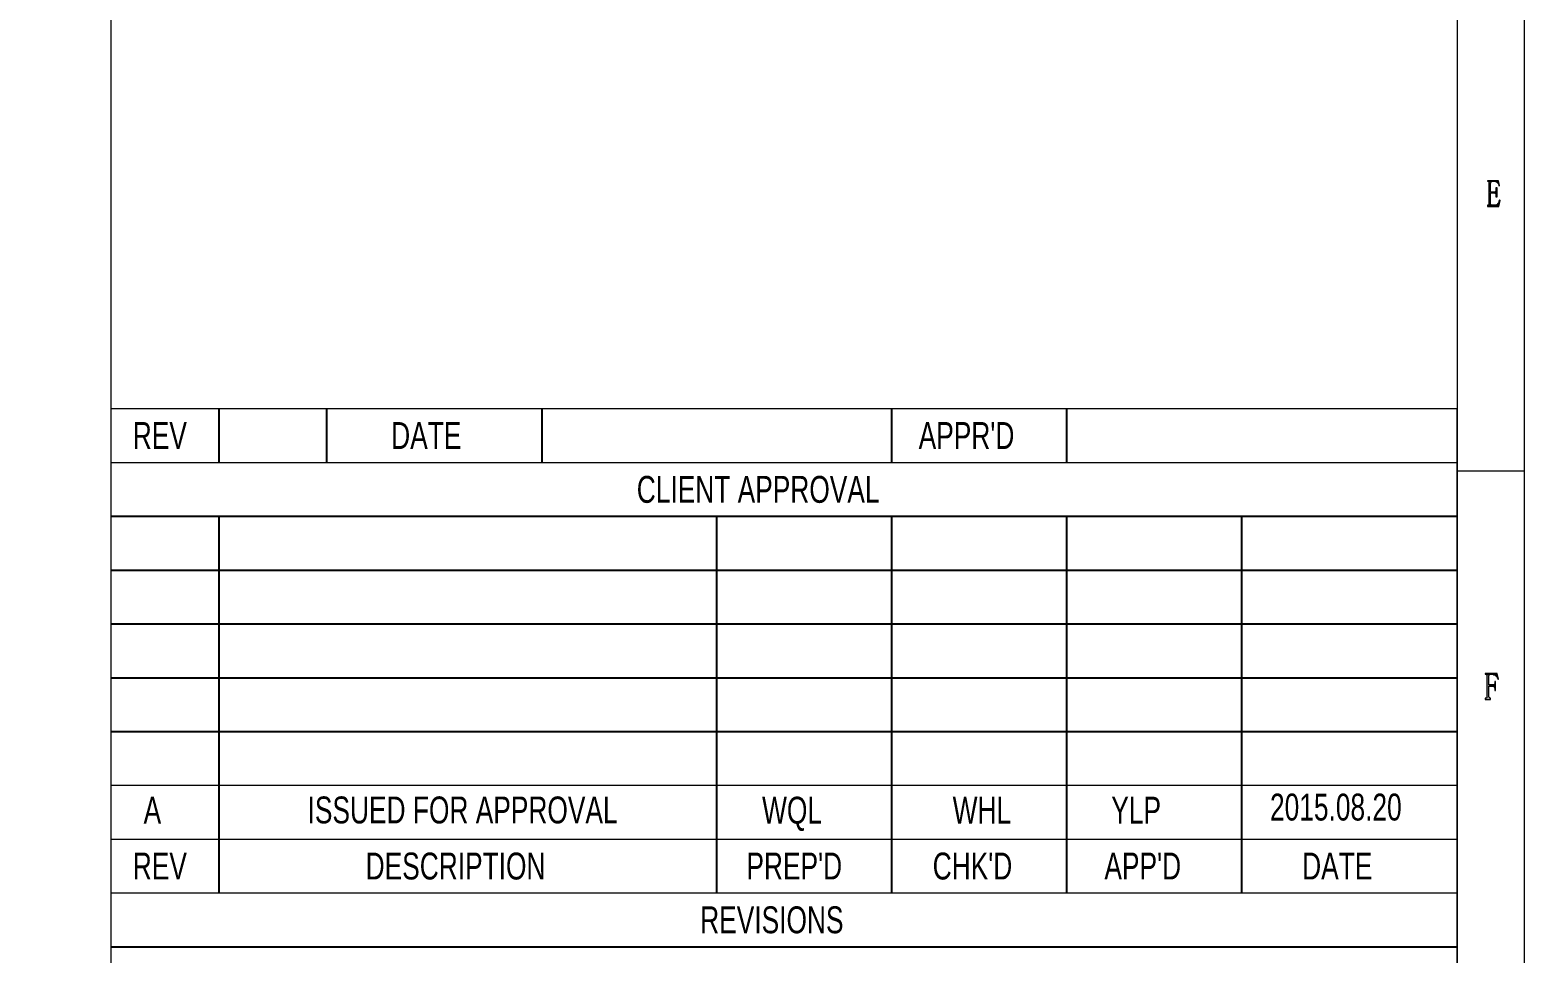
# Model space of a CAD drawing. Header units: inches. Extents: x -49881 to 95347, y -45374 to 27845.
# Drawn here: x 84051 to 95347, y 5107 to 12089 of the extents above; entities that cross this region are included whole.
import ezdxf

# ---------------------------------------------------------------- set-up
doc = ezdxf.new("R2010")
doc.units = ezdxf.units.IN
doc.header["$MEASUREMENT"] = 0
doc.layers.add('Layer 1', color=7, linetype='Continuous')
doc.styles.get("Standard").update_dxf_attribs({"font": 'arial.ttf'})

# ---------------------------------------------------------------- blocks, each defined once
blk = doc.blocks.new('Template Zicom')
at = {"layer": 'Layer 1'}
for points in [[(1087.12, 345.68), (1085.04, 345.68), (1085.04, 345.57), (1086.66, 345.57), (1086.66, 345.45), (1086.77, 345.45), (1086.89, 345.33), (1087, 345.22), (1087.12, 345.1), (1087.12, 344.99), (1087.24, 344.76), (1087.24, 344.64), (1087.35, 344.76)], [(1085.15, 345.57), (1085.27, 345.45), (1085.27, 340.94), (1085.15, 340.94), (1085.85, 340.94), (1085.73, 340.94), (1085.73, 341.05), (1085.62, 341.17), (1085.62, 343.37), (1086.31, 343.37), (1085.62, 343.48), (1085.62, 345.33), (1085.73, 345.33), (1085.73, 345.45), (1085.85, 345.57), (1086.43, 345.57)], [(1086.89, 344.29), (1086.66, 344.29), (1086.66, 344.06), (1086.66, 343.6), (1086.54, 343.6), (1086.43, 343.48), (1085.62, 343.48), (1086.31, 343.37), (1086.43, 343.25), (1086.54, 343.25), (1086.66, 343.14), (1086.66, 342.56), (1086.89, 342.56)], [(1087.35, 341.98), (1087.24, 341.75), (1087.24, 341.52), (1087.12, 341.4), (1087, 341.29), (1087, 341.17), (1086.89, 341.17), (1086.89, 341.05), (1086.77, 341.05), (1086.66, 340.94), (1085.04, 340.94), (1085.04, 340.71), (1087.24, 340.71), (1087.47, 341.86)], [(1086.89, 250.38), (1084.58, 250.38), (1084.58, 250.27), (1086.08, 250.27), (1086.2, 250.15), (1086.43, 250.15), (1086.54, 250.04), (1086.66, 250.04), (1086.66, 249.92), (1086.77, 249.81), (1086.89, 249.69), (1086.89, 249.58), (1087, 249.46), (1087, 249.34), (1087.12, 249.34)], [(1084.69, 250.27), (1084.81, 250.15), (1084.92, 250.15), (1084.92, 250.04), (1084.92, 245.64), (1084.81, 245.64), (1084.58, 245.64), (1084.58, 245.41), (1085.62, 245.41), (1085.62, 245.64), (1085.39, 245.64), (1085.39, 245.76), (1085.27, 245.87), (1085.27, 247.96), (1085.96, 247.96), (1085.27, 248.19), (1085.27, 250.04), (1085.39, 250.15), (1085.5, 250.27), (1086.08, 250.27)], [(1086.54, 248.88), (1086.43, 248.88), (1086.43, 248.65), (1086.43, 248.42), (1086.31, 248.3), (1086.2, 248.19), (1085.27, 248.19), (1085.96, 247.96), (1086.2, 247.96), (1086.31, 247.84), (1086.31, 247.72), (1086.43, 247.61), (1086.43, 247.15), (1086.54, 247.15)]]:
    blk.add_hatch(color=0, dxfattribs=at).paths.add_polyline_path(points)
at = {"lineweight": 15}
for p, q in [((819.04, 301.62), (1079.14, 301.62)), ((819.04, 291.21), (1079.14, 291.21)), ((819.04, 228.79), (1079.14, 228.79)), ((819.04, 228.79), (1079.14, 228.79)), ((819.04, 218.39), (1079.14, 218.39)), ((819.04, 207.98), (1079.14, 207.98))]:
    blk.add_line(p, q, dxfattribs=at)
for p, q in [((839.85, 301.62), (839.85, 291.21)), ((860.66, 301.62), (860.66, 291.21)), ((902.27, 301.62), (902.27, 291.21)), ((969.9, 291.21), (969.9, 301.62)), ((1003.71, 291.21), (1003.71, 301.62)), ((819.04, 280.81), (1079.14, 280.81)), ((839.85, 280.81), (839.85, 207.98)), ((936.09, 207.98), (936.09, 280.81)), ((969.9, 207.98), (969.9, 280.81)), ((1003.71, 207.98), (1003.71, 280.81)), ((1037.52, 207.98), (1037.52, 280.81)), ((819.04, 270.41), (1079.14, 270.41)), ((819.04, 260), (1079.14, 260)), ((819.04, 249.6), (1079.14, 249.6)), ((819.04, 239.19), (1079.14, 239.19)), ((819.04, 197.58), (1079.14, 197.58))]:
    blk.add_line(p, q)
at = {"layer": 'Layer 1', "color": 5, "lineweight": 5}
blk.add_lwpolyline([(0, 772.2), (1092.09, 772.2), (1092.09, 0), (0, 0), (0, 772.2)], dxfattribs=at)
at = {"layer": 'Layer 1', "color": 0, "lineweight": 5}
for points in [[(12.95, 759.25), (1079.14, 759.25), (1079.14, 12.95), (12.95, 12.95), (12.95, 759.25)], [(819.04, 301.62), (819.04, 759.25)], [(1087.12, 345.68), (1085.04, 345.68), (1085.04, 345.57), (1086.66, 345.57), (1086.66, 345.45), (1086.77, 345.45), (1086.89, 345.33), (1087, 345.22), (1087.12, 345.1), (1087.12, 344.99), (1087.24, 344.76), (1087.24, 344.64), (1087.35, 344.76), (1087.12, 345.68)], [(1085.15, 345.57), (1085.27, 345.45), (1085.27, 340.94), (1085.15, 340.94), (1085.85, 340.94), (1085.73, 340.94), (1085.73, 341.05), (1085.62, 341.17), (1085.62, 343.37), (1086.31, 343.37), (1085.62, 343.48), (1085.62, 345.33), (1085.73, 345.33), (1085.73, 345.45), (1085.85, 345.57), (1086.43, 345.57), (1085.15, 345.57)], [(1086.89, 344.29), (1086.66, 344.29), (1086.66, 344.06), (1086.66, 343.6), (1086.54, 343.6), (1086.43, 343.48), (1085.62, 343.48), (1086.31, 343.37), (1086.43, 343.25), (1086.54, 343.25), (1086.66, 343.14), (1086.66, 342.56), (1086.89, 342.56), (1086.89, 344.29)], [(1087.35, 341.98), (1087.24, 341.75), (1087.24, 341.52), (1087.12, 341.4), (1087, 341.29), (1087, 341.17), (1086.89, 341.17), (1086.89, 341.05), (1086.77, 341.05), (1086.66, 340.94), (1085.04, 340.94), (1085.04, 340.71), (1087.24, 340.71), (1087.47, 341.86), (1087.35, 341.98)], [(819.04, 12.95), (819.04, 301.62)], [(819.04, 301.62), (1079.14, 301.62)], [(1079.14, 12.95), (1079.14, 301.62)], [(1079.14, 289.59), (1092.09, 289.59)], [(1086.89, 250.38), (1084.58, 250.38), (1084.58, 250.27), (1086.08, 250.27), (1086.2, 250.15), (1086.43, 250.15), (1086.54, 250.04), (1086.66, 250.04), (1086.66, 249.92), (1086.77, 249.81), (1086.89, 249.69), (1086.89, 249.58), (1087, 249.46), (1087, 249.34), (1087.12, 249.34), (1086.89, 250.38)], [(1084.69, 250.27), (1084.81, 250.15), (1084.92, 250.15), (1084.92, 250.04), (1084.92, 245.64), (1084.81, 245.64), (1084.58, 245.64), (1084.58, 245.41), (1085.62, 245.41), (1085.62, 245.64), (1085.39, 245.64), (1085.39, 245.76), (1085.27, 245.87), (1085.27, 247.96), (1085.96, 247.96), (1085.27, 248.19), (1085.27, 250.04), (1085.39, 250.15), (1085.5, 250.27), (1086.08, 250.27), (1084.69, 250.27)], [(1086.54, 248.88), (1086.43, 248.88), (1086.43, 248.65), (1086.43, 248.42), (1086.31, 248.3), (1086.2, 248.19), (1085.27, 248.19), (1085.96, 247.96), (1086.2, 247.96), (1086.31, 247.84), (1086.31, 247.72), (1086.43, 247.61), (1086.43, 247.15), (1086.54, 247.15), (1086.54, 248.88)]]:
    blk.add_lwpolyline(points, dxfattribs=at)
at = {"layer": 'Layer 1', "lineweight": 0}
for points in [[(1087.12, 345.68), (1085.04, 345.68), (1085.04, 345.57), (1086.66, 345.57), (1086.66, 345.45), (1086.77, 345.45), (1086.89, 345.33), (1087, 345.22), (1087.12, 345.1), (1087.12, 344.99), (1087.24, 344.76), (1087.24, 344.64), (1087.35, 344.76), (1087.12, 345.68)], [(1085.15, 345.57), (1085.27, 345.45), (1085.27, 340.94), (1085.15, 340.94), (1085.85, 340.94), (1085.73, 340.94), (1085.73, 341.05), (1085.62, 341.17), (1085.62, 343.37), (1086.31, 343.37), (1085.62, 343.48), (1085.62, 345.33), (1085.73, 345.33), (1085.73, 345.45), (1085.85, 345.57), (1086.43, 345.57), (1085.15, 345.57)], [(1086.89, 344.29), (1086.66, 344.29), (1086.66, 344.06), (1086.66, 343.6), (1086.54, 343.6), (1086.43, 343.48), (1085.62, 343.48), (1086.31, 343.37), (1086.43, 343.25), (1086.54, 343.25), (1086.66, 343.14), (1086.66, 342.56), (1086.89, 342.56), (1086.89, 344.29)], [(1087.35, 341.98), (1087.24, 341.75), (1087.24, 341.52), (1087.12, 341.4), (1087, 341.29), (1087, 341.17), (1086.89, 341.17), (1086.89, 341.05), (1086.77, 341.05), (1086.66, 340.94), (1085.04, 340.94), (1085.04, 340.71), (1087.24, 340.71), (1087.47, 341.86), (1087.35, 341.98)], [(1086.89, 250.38), (1084.58, 250.38), (1084.58, 250.27), (1086.08, 250.27), (1086.2, 250.15), (1086.43, 250.15), (1086.54, 250.04), (1086.66, 250.04), (1086.66, 249.92), (1086.77, 249.81), (1086.89, 249.69), (1086.89, 249.58), (1087, 249.46), (1087, 249.34), (1087.12, 249.34), (1086.89, 250.38)], [(1084.69, 250.27), (1084.81, 250.15), (1084.92, 250.15), (1084.92, 250.04), (1084.92, 245.64), (1084.81, 245.64), (1084.58, 245.64), (1084.58, 245.41), (1085.62, 245.41), (1085.62, 245.64), (1085.39, 245.64), (1085.39, 245.76), (1085.27, 245.87), (1085.27, 247.96), (1085.96, 247.96), (1085.27, 248.19), (1085.27, 250.04), (1085.39, 250.15), (1085.5, 250.27), (1086.08, 250.27), (1084.69, 250.27)], [(1086.54, 248.88), (1086.43, 248.88), (1086.43, 248.65), (1086.43, 248.42), (1086.31, 248.3), (1086.2, 248.19), (1085.27, 248.19), (1085.96, 247.96), (1086.2, 247.96), (1086.31, 247.84), (1086.31, 247.72), (1086.43, 247.61), (1086.43, 247.15), (1086.54, 247.15), (1086.54, 248.88)]]:
    blk.add_lwpolyline(points, dxfattribs=at)
at = {"width": 0.7}
for s, height, p in [('REV', 5.202, (823.2, 293.82)), ('DATE', 5.202, (873.14, 293.82)), ("APPR'D", 5.202, (975.08, 293.82)), ('CLIENT APPROVAL', 5.202, (920.6, 283.41)), ('A', 5.2, (825.29, 221.38)), ('ISSUED FOR APPROVAL', 5.202, (856.98, 221.42)), ('WQL', 5.202, (944.82, 221.38)), ('WHL', 5.202, (981.65, 221.38)), ('YLP', 5.202, (1012.31, 221.38)), ('2015.08.20', 5.202, (1042.98, 221.98)), ('REV', 5.202, (823.2, 210.58)), ('DESCRIPTION', 5.202, (868.2, 210.58)), ("PREP'D", 5.202, (941.79, 210.58)), ("CHK'D", 5.202, (977.79, 210.58)), ("APP'D", 5.202, (1010.98, 210.58)), ('DATE', 5.202, (1049.2, 210.58)), ('REVISIONS', 5.202, (932.86, 200.18))]:
    blk.add_text(s, height=height, dxfattribs=at).set_placement(p)

msp = doc.modelspace()

# ---------------------------------------------------------------- block references
at = {"xscale": 39.116, "yscale": 39.116, "zscale": 39.116}
msp.add_blockref('Template Zicom', (52628.2, -2573.5), dxfattribs=at)

doc.saveas('drawing.dxf')
